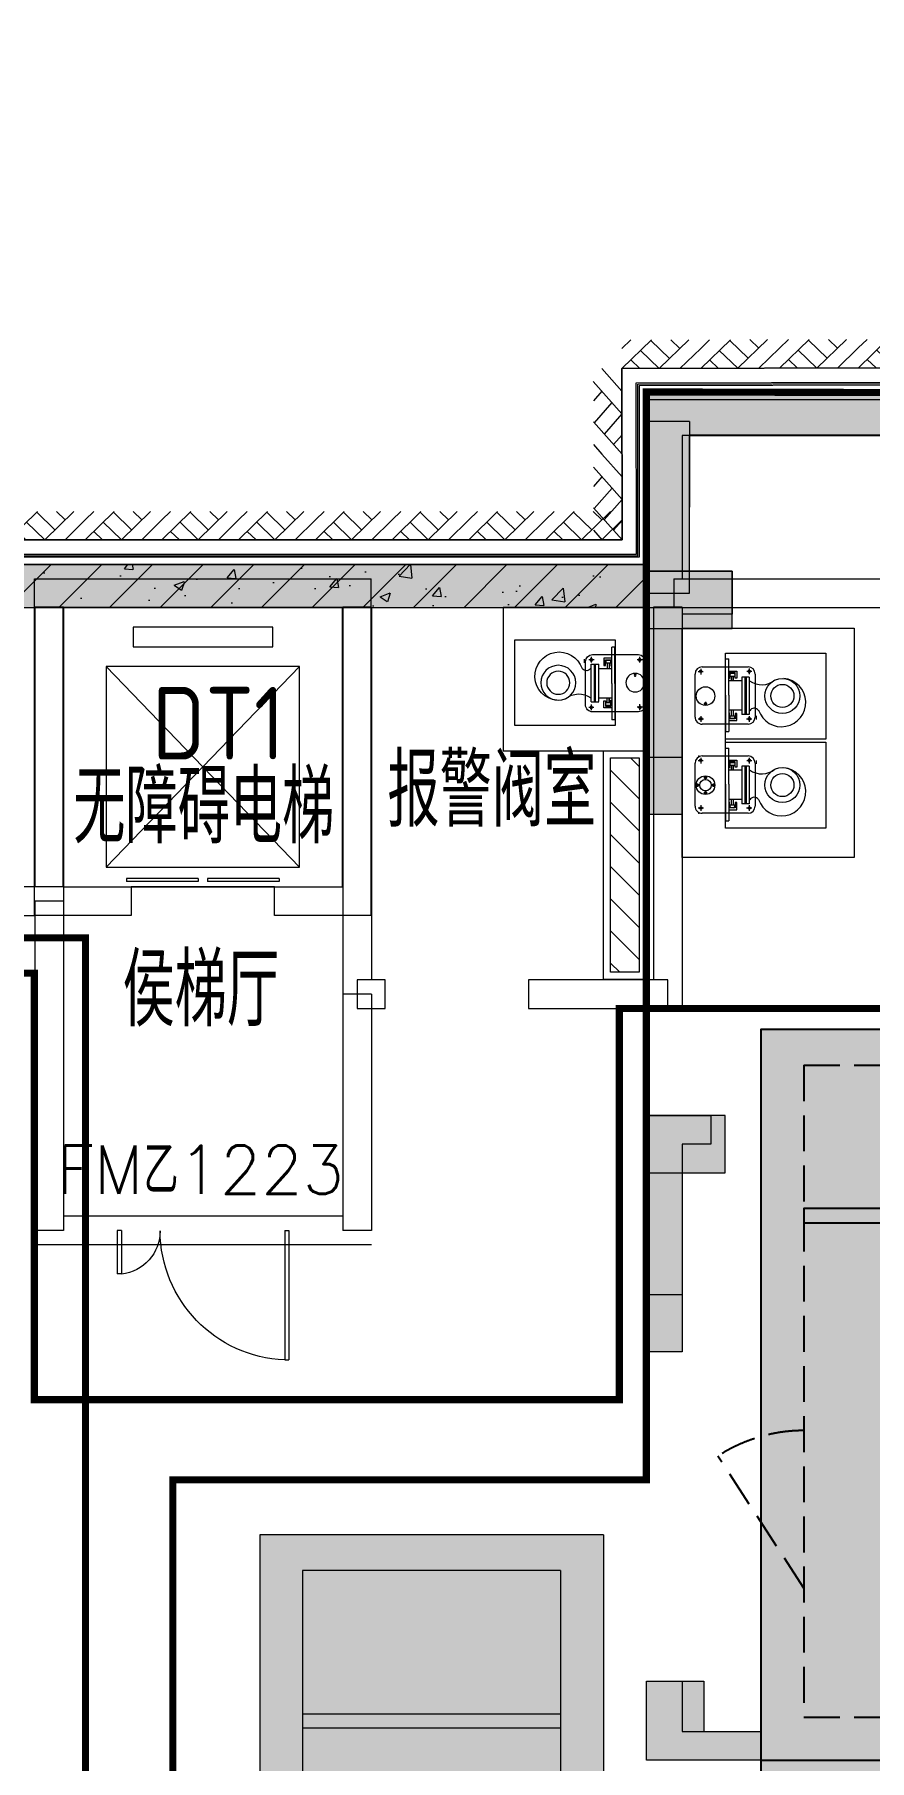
# Model space of a CAD drawing. Extents: x -264757 to 86229, y 4049843 to 4347093.
# Drawn here: x -52861 to -47031, y 4307310 to 4319358 of the extents above; entities that cross this region are included whole.
import ezdxf

# ---------------------------------------------------------------- set-up
doc = ezdxf.new("R2010")
doc.units = 0
doc.header["$LTSCALE"] = 1000
doc.header["$MEASUREMENT"] = 0
doc.linetypes.add('AX-01DK-PB01$1$A-001-车位参照B1$0$A-001-车位参照B1$0$A-001-车位参照B1$0$A-H4-001-基本图形$0$A-001-车位B1$0$DASH', pattern=[0.35, 0.25, -0.1])
doc.linetypes.add('DASH', pattern=[0.35, 0.25, -0.1])
doc.layers.add('子母车位', color=7, linetype='Continuous')
doc.layers.add('普通车位', color=7, linetype='Continuous')
doc.layers.add('无关图层', color=8, linetype='Continuous', lineweight=0)
doc.layers.add('车位归属楼栋范围线', color=7, linetype='Continuous', true_color=0x19e6c7)
doc.styles.add('AX-01DK-PB01$0$AX-001DK-01-PB01-02$0$_TCH_WINDOW', font='SIMPLEX', dxfattribs={"bigfont": 'GBCBIG'})
doc.styles.add('AX-01DK-PB01$1$AX-001DK-01-PB01-02$0$Standard', font='gbenor.shx', dxfattribs={"bigfont": 'gbcbig.shx'})

# ---------------------------------------------------------------- blocks, each defined once
blk = doc.blocks.new('A$C741380cb')
at = {"layer": '子母车位', "true_color": 0x0617f9}
h = blk.add_hatch(color=5, dxfattribs=at)
h.dxf.hatch_style = 1
h.paths.add_polyline_path([(2400, 0), (2400, -10400), (0, -10400), (0, 0)])
blk = doc.blocks.new('子母车位1')
at = {"layer": '子母车位', "color": 8, "linetype": 'AX-01DK-PB01$1$A-001-车位参照B1$0$A-001-车位参照B1$0$A-001-车位参照B1$0$A-H4-001-基本图形$0$A-001-车位B1$0$DASH'}
for p, q in [((330318, -478521), (332118, -478521)), ((330318, -478521), (330318, -483071, 0)), ((332118, -478521), (332118, -483071, 0)), ((330318, -483071, 0), (332118, -483071, 0)), ((330318, -483621, 0), (332118, -483621, 0)), ((330318, -483621, 0), (330318, -488371)), ((332118, -483621, 0), (332118, -488371)), ((330318, -488371), (332118, -488371))]:
    blk.add_line(p, q, dxfattribs=at)
at = {"layer": '子母车位', "color": 83}
for p, q in [((330018, -483371, 0), (330018, -488671)), ((330018, -483371, 0), (332418, -483371, 0)), ((332418, -483371, 0), (332418, -488671)), ((330018, -488671), (332418, -488671))]:
    blk.add_line(p, q, dxfattribs=at)
blk.add_lwpolyline([(332418, -478271), (330018, -478271), (330018, -483371), (332418, -483371)], close=True, dxfattribs=at)
at = {"layer": '子母车位'}
blk.add_lwpolyline([(332118, -479521), (330318, -479521), (330318, -479621), (332118, -479621)], close=True, dxfattribs=at)
at = {"layer": '子母车位', "linetype": 'AX-01DK-PB01$1$A-001-车位参照B1$0$A-001-车位参照B1$0$A-001-车位参照B1$0$A-H4-001-基本图形$0$A-001-车位B1$0$DASH'}
for points in [[(330318, -482171), (329718, -481249)], [(332118, -482171), (332718, -481249)]]:
    blk.add_lwpolyline(points, dxfattribs=at)
at = {"layer": '子母车位', "elevation": 0}
blk.add_lwpolyline([(332118, -484621), (330318, -484621), (330318, -484721), (332118, -484721)], close=True, dxfattribs=at)
at = {"layer": '子母车位', "linetype": 'AX-01DK-PB01$1$A-001-车位参照B1$0$A-001-车位参照B1$0$A-001-车位参照B1$0$A-H4-001-基本图形$0$A-001-车位B1$0$DASH', "elevation": 0}
for points in [[(330318, -487471), (329718, -486549)], [(332118, -487471), (332718, -486549)]]:
    blk.add_lwpolyline(points, dxfattribs=at)
at = {"layer": '子母车位', "linetype": 'AX-01DK-PB01$1$A-001-车位参照B1$0$A-001-车位参照B1$0$A-001-车位参照B1$0$A-H4-001-基本图形$0$A-001-车位B1$0$DASH'}
for centre, start, end in [((330318, -482171, 0), 89.9997, 123.0554), ((332118, -482171, 0), 56.9439, 89.9997), ((330318, -487471), 89.9997, 123.0554), ((332118, -487471), 56.9439, 89.9997)]:
    blk.add_arc(centre, 1100, start, end, dxfattribs=at)
at = {"layer": '子母车位', "rotation": 179.9996583709065}
blk.add_blockref('A$C741380cb', (332418, -488671), dxfattribs=at)
blk = doc.blocks.new('A$C7e5eb487')
at = {"layer": '普通车位', "true_color": 0xf18f8e}
h = blk.add_hatch(color=11, dxfattribs=at)
h.dxf.hatch_style = 1
h.paths.add_polyline_path([(2400, 0), (2400, -5300), (0, -5300), (0, 0)])
blk = doc.blocks.new('普通车位')
at = {"layer": '无关图层'}
for p, q in [((-2.253, 3.186), (0.077, 3.764)), ((1.352, -1.38), (0.077, 3.764)), ((-1.889, 2.967), (-0.142, 3.4)), ((1.001, -1.21), (-0.142, 3.4)), ((-0.977, -1.958), (-2.253, 3.186)), ((-0.746, -1.643), (-1.889, 2.967)), ((-0.746, -1.643), (1.001, -1.21)), ((-0.977, -1.958), (1.352, -1.38))]:
    blk.add_line(p, q, dxfattribs=at)
for points in [[(0.074, 2.527), (0.879, 1.777)], [(-1.673, 2.094), (-2.033, 1.054)]]:
    blk.add_lwpolyline(points, dxfattribs=at)
blk.add_lwpolyline([(0.76, -0.239), (-0.987, -0.673), (-1.011, -0.575), (0.736, -0.142)], close=True, dxfattribs=at)
for centre, start, end in [((0.074, 2.527), 283.9287, 316.9845), ((-1.673, 2.094), 250.873, 283.9287)]:
    blk.add_arc(centre, 1.1, start, end, dxfattribs=at)
at = {"layer": '普通车位', "xscale": -0.0009999999999999812, "yscale": 0.0009999999999999812, "zscale": 0.0009999999999999812, "rotation": 13.92873520577783}
blk.add_blockref('A$C7e5eb487', (0.077, 3.764), dxfattribs=at)
blk = doc.blocks.new('AX-01DK-PB01$0$$DorLib2D$00000225')
at = {"layer": '无关图层'}
for p, q in [((0.475, -0.001), (0.475, 0.752)), ((0.475, 0.752), (0.5, 0.752)), ((0.5, -0.001), (0.5, 0.752)), ((-0.5, 0), (-0.5, 0.252)), ((-0.475, 0.252), (-0.5, 0.252)), ((-0.475, 0), (-0.475, 0.252)), ((-0.475, 0), (-0.5, 0)), ((0.475, -0.001), (0.5, -0.001))]:
    blk.add_line(p, q, dxfattribs=at)
for centre, radius, start, end in [((0.505, -0.002), 0.755, 92.2493, 179.7238), ((-0.501, 0.003), 0.251, 359.7899, 84.0974)]:
    blk.add_arc(centre, radius, start, end, dxfattribs=at)
blk = doc.blocks.new('AX-01DK-PB01-DT$0$$DORLIB2D$00000127')
at = {"layer": '无关图层'}
for points in [[(-0.533, 0.795), (-0.533, 0.69)], [(-0.033, 0.795), (-0.533, 0.795)], [(-0.033, 0.795), (-0.033, 0.69)], [(0.533, 0.795), (0.033, 0.795)], [(0.033, 0.795), (0.033, 0.69)], [(0.533, 0.795), (0.533, 0.69)], [(-0.033, 0.69), (-0.533, 0.69)], [(0.533, 0.69), (0.033, 0.69)], [(0.5, 0.5), (-0.5, 0.5)]]:
    blk.add_lwpolyline(points, dxfattribs=at)
blk = doc.blocks.new('AX-01DK-PB01-DT$0$sdfsdfgdgdgh')
at = {"layer": '无关图层'}
for p, q in [((413949, 4407651), (413274, 4407651)), ((413274, 4407651), (413274, 4405301)), ((413949, 4407451), (413949, 4407651)), ((415624, 4407651), (414949, 4407651)), ((414949, 4407651), (414949, 4407451)), ((415624, 4407651), (415624, 4405301)), ((413474, 4407451), (413949, 4407451)), ((413474, 4407451), (413474, 4405501)), ((414949, 4407451), (415424, 4407451)), ((415424, 4407451), (415424, 4405501)), ((413774, 4405914), (413774, 4407314)), ((413774, 4407314), (415124, 4407314)), ((413774, 4405914), (415124, 4407314)), ((413774, 4407314), (415124, 4405914)), ((415124, 4407314), (415124, 4405914)), ((415124, 4405914), (413774, 4405914)), ((413962, 4405639), (413962, 4405776)), ((413962, 4405776), (414937, 4405776)), ((414937, 4405776), (414937, 4405639)), ((414937, 4405639), (413962, 4405639)), ((413474, 4405501), (415424, 4405501)), ((413274, 4405301), (415624, 4405301))]:
    blk.add_line(p, q, dxfattribs=at)
blk.add_lwpolyline([(413474, 4405501), (413474, 4407451), (415424, 4407451), (415424, 4405501)], close=True, dxfattribs=at)
at = {"layer": '无关图层', "xscale": 1000, "yscale": -200, "zscale": 200}
blk.add_blockref('AX-01DK-PB01-DT$0$$DORLIB2D$00000127', (414449, 4407551), dxfattribs=at)
blk = doc.blocks.new('AX-01DK-PB01$1$$LinePat$素土夯实')
at = {"layer": '无关图层'}
for p, q in [((0, -210), (210, 0)), ((120, -300), (420, 0)), ((420, 0), (608, -188)), ((495, -300), (795, 0)), ((615, 0), (705, -90)), ((315, -105), (502, -293)), ((210, -210), (300, -300)), ((705, -300), (795, -210))]:
    blk.add_line(p, q, dxfattribs=at)
blk = doc.blocks.new('PX-03CK-JSK$0$PX-B1-PB02-JSK$0$PX-CK-JSK$0$hjgh')
at = {"layer": '无关图层'}
for p, q in [((96327655, 40159170), (96327655, 40160392)), ((96327655, 40160392), (96328355, 40160392)), ((96328355, 40160392), (96328355, 40159792)), ((96327464, 40160264), (96327496, 40160264)), ((96327482, 40160283), (96327482, 40160243)), ((96327492, 40160296), (96327812, 40160296)), ((96327496, 40160264), (96327500, 40160264)), ((96327656, 40160098), (96327656, 40160352)), ((96327656, 40160352), (96327677, 40160352)), ((96327677, 40160098), (96327677, 40160352)), ((96327677, 40160267), (96327734, 40160267)), ((96327683, 40160256), (96327683, 40160214)), ((96327723, 40160256), (96327683, 40160256)), ((96327692, 40160251), (96327714, 40160251)), ((96327723, 40160217), (96327723, 40160256)), ((96327734, 40160267), (96327734, 40160217)), ((96327803, 40160265), (96327835, 40160265)), ((96327821, 40160284), (96327821, 40160244)), ((96327821, 40160253), (96327821, 40160277)), ((96327835, 40160265), (96327839, 40160265)), ((96327442, 40159946), (96327442, 40160246)), ((96327683, 40160214), (96327677, 40160214)), ((96327679, 40160200), (96327768, 40160200)), ((96327683, 40160232), (96327723, 40160232)), ((96327687, 40160232), (96327687, 40160246)), ((96327697, 40160232), (96327697, 40160200)), ((96327697, 40160203), (96327697, 40160231)), ((96327709, 40160232), (96327709, 40160200)), ((96327719, 40160246), (96327719, 40160232)), ((96327734, 40160217), (96327723, 40160217)), ((96327821, 40160225), (96327769, 40160225)), ((96327769, 40160224), (96327769, 40159963)), ((96327791, 40160225), (96327791, 40159963)), ((96327799, 40160225), (96327799, 40159963)), ((96327821, 40160225), (96327821, 40159963)), ((96327862, 40160246), (96327862, 40159946)), ((96327515, 40160051), (96327515, 40160027)), ((96327656, 40160098), (96327656, 40159844)), ((96327677, 40160098), (96327677, 40159844)), ((96327465, 40159933), (96327497, 40159933)), ((96327483, 40159952), (96327483, 40159912)), ((96327812, 40159896), (96327492, 40159896)), ((96327497, 40159933), (96327501, 40159933)), ((96327682, 40159921), (96327675, 40159921)), ((96327683, 40159974), (96327677, 40159974)), ((96327677, 40159921), (96327734, 40159921)), ((96327768, 40159994), (96327679, 40159994)), ((96327683, 40159933), (96327683, 40159974)), ((96327723, 40159933), (96327683, 40159933)), ((96327685, 40159954), (96327723, 40159954)), ((96327688, 40159941), (96327688, 40159954)), ((96327713, 40159936), (96327693, 40159936)), ((96327695, 40159993), (96327695, 40159955)), ((96327708, 40159992), (96327708, 40159954)), ((96327718, 40159954), (96327718, 40159941)), ((96327723, 40159971), (96327723, 40159933)), ((96327734, 40159971), (96327723, 40159971)), ((96327734, 40159921), (96327734, 40159971)), ((96327821, 40159963), (96327769, 40159963)), ((96327802, 40159933), (96327834, 40159933)), ((96327821, 40159952), (96327821, 40159912)), ((96327834, 40159933), (96327838, 40159933)), ((96327871, 40159929), (96327871, 40159953)), ((96328355, 40159792), (96327655, 40159792)), ((96327655, 40159770), (96328355, 40159770)), ((96327656, 40159844), (96327677, 40159844)), ((96328355, 40159770), (96328355, 40159170)), ((96327482, 40159661), (96327482, 40159621)), ((96327492, 40159674), (96327812, 40159674)), ((96327656, 40159476), (96327656, 40159729)), ((96327656, 40159729), (96327677, 40159729)), ((96327677, 40159476), (96327677, 40159729)), ((96327821, 40159662), (96327821, 40159622)), ((96327821, 40159631), (96327821, 40159654)), ((96327442, 40159324), (96327442, 40159624)), ((96327464, 40159642), (96327496, 40159642)), ((96327496, 40159642), (96327500, 40159642)), ((96327515, 40159511), (96327515, 40159534)), ((96327677, 40159645), (96327734, 40159645)), ((96327683, 40159592), (96327677, 40159592)), ((96327679, 40159577), (96327768, 40159577)), ((96327683, 40159633), (96327683, 40159592)), ((96327723, 40159633), (96327683, 40159633)), ((96327683, 40159610), (96327723, 40159610)), ((96327687, 40159610), (96327687, 40159624)), ((96327692, 40159629), (96327714, 40159629)), ((96327697, 40159610), (96327697, 40159577)), ((96327697, 40159580), (96327697, 40159608)), ((96327709, 40159610), (96327709, 40159577)), ((96327719, 40159624), (96327719, 40159610)), ((96327723, 40159595), (96327723, 40159633)), ((96327734, 40159595), (96327723, 40159595)), ((96327734, 40159645), (96327734, 40159595)), ((96327769, 40159602), (96327769, 40159341)), ((96327821, 40159602), (96327769, 40159602)), ((96327791, 40159602), (96327791, 40159341)), ((96327799, 40159602), (96327799, 40159341)), ((96327803, 40159643), (96327835, 40159643)), ((96327821, 40159602), (96327821, 40159341)), ((96327835, 40159643), (96327839, 40159643)), ((96327862, 40159624), (96327862, 40159324)), ((96327870, 40159643), (96327870, 40159619)), ((96327474, 40159470), (96327450, 40159470)), ((96327462, 40159458), (96327462, 40159481)), ((96327503, 40159523), (96327527, 40159523)), ((96327527, 40159417), (96327503, 40159417)), ((96327515, 40159428), (96327515, 40159405)), ((96327556, 40159470), (96327580, 40159470)), ((96327568, 40159481), (96327568, 40159458)), ((96327656, 40159476), (96327656, 40159222)), ((96327677, 40159476), (96327677, 40159222)), ((96327465, 40159311), (96327497, 40159311)), ((96327483, 40159330), (96327483, 40159290)), ((96327497, 40159311), (96327501, 40159311)), ((96327682, 40159299), (96327675, 40159299)), ((96327683, 40159352), (96327677, 40159352)), ((96327677, 40159299), (96327734, 40159299)), ((96327768, 40159371), (96327679, 40159371)), ((96327683, 40159311), (96327683, 40159352)), ((96327723, 40159311), (96327683, 40159311)), ((96327685, 40159332), (96327723, 40159332)), ((96327688, 40159318), (96327688, 40159332)), ((96327713, 40159313), (96327693, 40159313)), ((96327695, 40159371), (96327695, 40159333)), ((96327708, 40159370), (96327708, 40159332)), ((96327718, 40159332), (96327718, 40159318)), ((96327723, 40159349), (96327723, 40159311)), ((96327734, 40159349), (96327723, 40159349)), ((96327734, 40159299), (96327734, 40159349)), ((96327821, 40159341), (96327769, 40159341)), ((96327802, 40159311), (96327834, 40159311)), ((96327821, 40159330), (96327821, 40159290)), ((96327834, 40159311), (96327838, 40159311)), ((96327812, 40159274), (96327492, 40159274)), ((96328355, 40159170), (96327655, 40159170)), ((96327656, 40159222), (96327677, 40159222))]:
    blk.add_line(p, q, dxfattribs=at)
for centre, radius in [((96327482, 40160265), 8.75), ((96327821, 40160265), 8.75), ((96327515, 40160092), 65), ((96328052, 40160093), 122), ((96328052, 40160093), 80.5), ((96327515, 40160039), 7.88), ((96327483, 40159933), 8.75), ((96327821, 40159933), 8.75), ((96327482, 40159643), 8.75), ((96327821, 40159643), 8.75), ((96327515, 40159470), 65), ((96327515, 40159523), 7.88), ((96328052, 40159471), 122), ((96328052, 40159471), 80.5), ((96327462, 40159470), 7.88), ((96327515, 40159470), 40), ((96327515, 40159417), 7.88), ((96327568, 40159470), 7.88), ((96327483, 40159311), 8.75), ((96327821, 40159311), 8.75)]:
    blk.add_circle(centre, radius, dxfattribs=at)
for centre, radius, start, end in [((96327492, 40160246), 50, 89.9998, 179.9998), ((96327692, 40160246), 5.18, 89.9998, 179.9998), ((96327714, 40160246), 5.18, 359.9998, 89.9998), ((96327812, 40160246), 50, 359.9998, 89.9998), ((96327908, 40160313), 142, 233.3732, 310.3456), ((96328046, 40160047), 169, 198.4725, 84.7162), ((96327492, 40159946), 50, 179.9998, 269.9998), ((96327693, 40159941), 5.18, 179.9998, 269.9998), ((96327713, 40159941), 5.18, 269.9998, 359.9998), ((96327812, 40159946), 50, 269.9998, 359.9998), ((96327855, 40159973), 34.6, 32.3813, 152.0235), ((96327492, 40159624), 50, 89.9998, 179.9998), ((96327812, 40159624), 50, 359.9998, 89.9998), ((96327692, 40159624), 5.18, 89.9998, 179.9998), ((96327714, 40159624), 5.18, 359.9998, 89.9998), ((96327908, 40159691), 142, 233.3732, 310.3456), ((96328046, 40159424), 169, 198.4725, 84.7162), ((96327492, 40159324), 50, 179.9998, 269.9998), ((96327693, 40159318), 5.18, 179.9998, 269.9998), ((96327713, 40159318), 5.18, 269.9998, 359.9998), ((96327812, 40159324), 50, 269.9998, 359.9998), ((96327855, 40159351), 34.6, 32.3813, 152.0235)]:
    blk.add_arc(centre, radius, start, end, dxfattribs=at)
for p in [(96327469, 40159673), (96327469, 40159275)]:
    blk.add_point(p, dxfattribs=at)
blk = doc.blocks.new('PX-03CK-JSK$0$PX-CKB-P01-JSK$0$$0$水泵')
at = {"layer": '无关图层'}
for p, q in [((-25148, 231515, 0), (-25148, 231195, 0)), ((-25135, 231525, 0), (-25095, 231525, 0)), ((-25116, 231543, 0), (-25116, 231511, 0)), ((-25116, 231511, 0), (-25116, 231507, 0)), ((-24798, 231565, 0), (-25098, 231565, 0)), ((-24903, 231492, 0), (-24880, 231492, 0)), ((-24804, 231524, 0), (-24764, 231524, 0)), ((-24785, 231542, 0), (-24785, 231510, 0)), ((-24785, 231510, 0), (-24785, 231506, 0)), ((-24748, 231195, 0), (-24748, 231515, 0)), ((-24644, 231352, 0), (-25244, 231352, 0)), ((-25244, 231352, 0), (-25244, 230652, 0)), ((-24950, 231351, 0), (-25204, 231351, 0)), ((-25204, 231351, 0), (-25204, 231330, 0)), ((-24950, 231351, 0), (-24696, 231351, 0)), ((-24773, 231324, 0), (-24773, 231332, 0)), ((-24696, 231351, 0), (-24696, 231330, 0)), ((-24644, 230652, 0), (-24644, 231352, 0)), ((-24950, 231330, 0), (-25204, 231330, 0)), ((-25120, 231330, 0), (-25120, 231273, 0)), ((-25120, 231273, 0), (-25070, 231273, 0)), ((-25108, 231323, 0), (-25067, 231323, 0)), ((-25108, 231284, 0), (-25108, 231323, 0)), ((-25070, 231284, 0), (-25108, 231284, 0)), ((-25103, 231315, 0), (-25103, 231292, 0)), ((-25085, 231320, 0), (-25098, 231320, 0)), ((-25098, 231287, 0), (-25084, 231287, 0)), ((-25084, 231323, 0), (-25084, 231284, 0)), ((-25084, 231310, 0), (-25052, 231310, 0)), ((-25084, 231297, 0), (-25052, 231297, 0)), ((-25055, 231310, 0), (-25083, 231310, 0)), ((-25077, 231185, 0), (-25077, 231238, 0)), ((-25077, 231215, 0), (-24815, 231215, 0)), ((-25076, 231238, 0), (-24815, 231238, 0)), ((-25070, 231273, 0), (-25070, 231284, 0)), ((-25067, 231323, 0), (-25067, 231330, 0)), ((-25052, 231328, 0), (-25052, 231239, 0)), ((-24950, 231330, 0), (-24696, 231330, 0)), ((-24846, 231239, 0), (-24846, 231328, 0)), ((-24846, 231312, 0), (-24807, 231312, 0)), ((-24844, 231299, 0), (-24806, 231299, 0)), ((-24827, 231323, 0), (-24827, 231330, 0)), ((-24785, 231323, 0), (-24827, 231323, 0)), ((-24824, 231284, 0), (-24785, 231284, 0)), ((-24824, 231273, 0), (-24824, 231284, 0)), ((-24773, 231273, 0), (-24824, 231273, 0)), ((-24815, 231185, 0), (-24815, 231238, 0)), ((-24807, 231322, 0), (-24807, 231284, 0)), ((-24793, 231319, 0), (-24807, 231319, 0)), ((-24807, 231289, 0), (-24793, 231289, 0)), ((-24788, 231294, 0), (-24788, 231314, 0)), ((-24785, 231284, 0), (-24785, 231323, 0)), ((-24773, 231330, 0), (-24773, 231273, 0)), ((-25136, 231186, 0), (-25096, 231186, 0)), ((-25106, 231185, 0), (-25129, 231185, 0)), ((-25117, 231204, 0), (-25117, 231172, 0)), ((-25117, 231172, 0), (-25117, 231168, 0)), ((-25098, 231145, 0), (-24798, 231145, 0)), ((-25077, 231208, 0), (-24815, 231208, 0)), ((-25077, 231185, 0), (-24815, 231185, 0)), ((-24781, 231136, 0), (-24805, 231136, 0)), ((-24804, 231186, 0), (-24764, 231186, 0)), ((-24785, 231205, 0), (-24785, 231173, 0)), ((-24785, 231173, 0), (-24785, 231169, 0)), ((-25244, 230652, 0), (-24644, 230652, 0))]:
    blk.add_line(p, q, dxfattribs=at)
for centre, radius in [((-25117, 231525, 0), 8.75), ((-24944, 231492, 0), 65), ((-24891, 231492, 0), 7.88), ((-24785, 231524, 0), 8.75), ((-25117, 231186, 0), 8.75), ((-24785, 231186, 0), 8.75), ((-24945, 230955, 0), 122), ((-24945, 230955, 0), 80.5)]:
    blk.add_circle(centre, radius, dxfattribs=at)
for centre, radius, start, end in [((-25098, 231515, 0), 50, 90.0002, 180.0002), ((-24798, 231515, 0), 50, 0.0002, 90.0002), ((-25098, 231315, 0), 5.18, 90.0002, 180.0002), ((-25098, 231292, 0), 5.18, 180.0002, 270.0002), ((-24793, 231314, 0), 5.18, 0.0002, 90.0002), ((-24793, 231294, 0), 5.18, 270.0002, 0.0002), ((-25098, 231195, 0), 50, 180.0002, 270.0002), ((-24899, 230961, 0), 169, 185.2838, 71.5275), ((-25165, 231098, 0), 142, 319.6544, 36.6268), ((-24826, 231152, 0), 34.6, 117.9765, 237.6187), ((-24798, 231195, 0), 50, 270.0002, 0.0002)]:
    blk.add_arc(centre, radius, start, end, dxfattribs=at)

msp = doc.modelspace()

# ---------------------------------------------------------------- hatches: boundary and pattern name
at = {"layer": '无关图层'}
h = msp.add_hatch(dxfattribs=at)
h.set_pattern_fill('钢筋混凝土', color=256, scale=100)
h.set_pattern_definition([(45, (462911.33, 3918381.05), (-176.7767, 176.7767), []), (50, (462911.33, 3918381.05), (717.2602, -62.75213), [75, -825]), (355, (462911.3, 3918381.05), (-138.7513, 752.1921), [60, -660]), (100.4514, (462971.1, 3918375.8), (578.5094, 689.43954), [63.7402, -701.1421]), (46.1842, (462911.3, 3918581.05), (1067.241, -165.519), [112.5, -1237.5]), (96.6356, (463000.3, 3918567.3), (934.6627, 974.1179), [95.6103, -1051.713]), (351.1842, (462911.3, 3918581), (934.662, 974.1186), [90, -990]), (21, (463011.33, 3918531.05), (596.90705, -402.6189), [75, -825]), (326, (463011.3, 3918531.05), (243.3153, 725.15005), [60, -660]), (71.4514, (463061.1, 3918497.5), (840.2226, 322.5305), [63.7402, -701.1421]), (37.5, (462911.33, 3918381.05), (12.15986, 332.89385), [0, -652, 0, -670, 0, -662.5]), (7.5, (462911.33, 3918381.05), (263.06954, 394.41171), [0, -382, 0, -637, 0, -252.5]), (327.5, (462688.33, 3918381.05), (533.82244, -22.55487), [0, -250, 0, -780, 0, -1035]), (317.5, (462588.33, 3918381.05), (583.18617, 100.10498), [0, -325, 0, -518, 0, -735])])
h.paths.add_polyline_path([(26911, 4316863), (24162.1, 4316863), (24162.1, 4319332.6), (14461, 4319332.6), (14461, 4316863), (9161.7, 4316863), (9161.7, 4319332.6), (-539.4, 4319332.6), (-539.4, 4316863), (-6137.2, 4316863), (-6137.2, 4319332.6), (-15838.3, 4319332.6), (-15838.3, 4316863), (-21139, 4316863), (-21139, 4319332.6), (-30840.1, 4319332.6), (-30840.1, 4316863), (-36137.9, 4316863), (-36137.9, 4319332.6), (-45839, 4319332.6), (-45839, 4316863), (-48589, 4316863), (-48589, 4315612.6), (-48288.5, 4315612.6), (-48288.5, 4316563), (-45539, 4316563), (-45539, 4319032.6), (-36437.9, 4319032.6), (-36437.9, 4316563), (-33589, 4316563), (-33589, 4315612.8), (-33388.3, 4315612.8), (-33388.3, 4316563), (-30540.1, 4316563), (-30540.1, 4319032.6), (-21439, 4319032.6), (-21439, 4316563), (-18588.7, 4316563), (-18588.7, 4315612.6), (-18388.8, 4315612.6), (-18388.8, 4316563), (-15538.3, 4316563), (-15538.3, 4319032.6), (-6437.2, 4319032.6), (-6437.2, 4316563), (-3289.4, 4316563.2), (-3289.4, 4315613), (-3089.6, 4315613), (-3089.6, 4316563.2), (-239.4, 4316563), (-239.4, 4319032.6), (8861.7, 4319032.6), (8861.9, 4316563), (11710.1, 4316562.8), (11710.1, 4315612.8), (11909.9, 4315612.6), (11909.9, 4316562.8), (14761.2, 4316563), (14761, 4319032.6), (23862.1, 4319032.6), (23862.1, 4316563), (26611.1, 4316563), (26611.1, 4315617.7), (26911.1, 4315617.7)])
for points in [[(-45538.8, 4316856.5), (-48588.9, 4316856.5), (-48288.9, 4316556.5), (-45538.8, 4316556.5)], [(-48588.9, 4316656.5), (-48589, 4315457.1), (-48289, 4315457.1), (-48288.9, 4316656.5)], [(-56039.7, 4315658.4), (-56039.7, 4315358.4), (-48289.1, 4315359.3), (-48589, 4315659.2)], [(-47988.8, 4315612.6), (-48589, 4315612.6), (-48589, 4315212.6), (-47988.8, 4315212.6)], [(-48338.7, 4314312.6), (-48339, 4313912.6), (-48588.9, 4313912.6), (-48588.5, 4314312.6)], [(-48038.8, 4311812.6), (-48589, 4311812.6), (-48589, 4311412.6), (-48038.8, 4311412.6)], [(-48338.5, 4310562.6), (-48338.8, 4310162.6), (-48588.7, 4310162.6), (-48588.3, 4310562.6)], [(-48589, 4307862.6), (-48188.8, 4307862.6), (-48188.8, 4307512.6), (-47789.2, 4307512.6), (-47789.2, 4307312.6), (-48589, 4307312.6)]]:
    msp.add_hatch(color=256, dxfattribs=at).paths.add_polyline_path(points)
h = msp.add_hatch(dxfattribs=at)
h.set_pattern_fill('钢筋混凝土', color=256, scale=100)
h.set_pattern_definition([(45, (3e-05, 250), (-176.776695, 176.776695), []), (50, (3e-05, 250), (717.26018, -62.752135), [75, -825]), (355, (3e-05, 250), (-138.75133, 752.19213), [60, -660]), (100.4514, (59.8, 244.8), (578.50938, 689.43954), [63.74019, -701.14211]), (46.1842, (3e-05, 450), (1067.24105, -165.51901), [112.5, -1237.5]), (96.6356, (88.9, 436.2), (934.6627, 974.11787), [95.6103, -1051.713]), (351.1842, (3e-05, 450), (934.66195, 974.1186), [90, -990]), (21, (100, 400), (596.90705, -402.61889), [75, -825]), (326, (100, 400), (243.31533, 725.15005), [60, -660]), (71.4514, (149.74, 366.45), (840.22263, 322.5305), [63.74019, -701.14211]), (37.5, (3e-05, 250), (12.159855, 332.893854), [0, -652, 0, -670, 0, -662.5]), (7.5, (3e-05, 250), (263.069537, 394.411712), [0, -382, 0, -637, 0, -252.5]), (327.5, (-223, 250), (533.822436, -22.554872), [0, -250, 0, -780, 0, -1035]), (317.5, (-323, 250), (583.18617, 100.10498), [0, -325, 0, -518, 0, -735])])
h.paths.add_polyline_path([(-55889, 4315658), (-55889, 4315358), (-48588.1, 4315358), (-48588.1, 4315658)])
h = msp.add_hatch(color=256, dxfattribs=at)
h.dxf.hatch_style = 1
h.paths.add_polyline_path([(-47989, 4315612.6), (-47989, 4315312.6), (-48339, 4315312.6), (-48339, 4313912.6), (-48589, 4313912.6), (-48589, 4315612.6)])
h = msp.add_hatch(dxfattribs=at)
h.set_pattern_fill('ANSI31', color=256, scale=100, angle=270)
h.set_pattern_definition([(315, (-4120596.92, 4265839.51), (112.2532015, 112.2532015), [])])
h.paths.add_polyline_path([(-48639, 4314308), (-48639, 4312812.6), (-48838.9, 4312812.6), (-48838.9, 4314308)])
h = msp.add_hatch(color=256, dxfattribs=at)
h.dxf.hatch_style = 1
h.paths.add_polyline_path([(-48139, 4311812.6), (-48139, 4311612.6), (-48338.8, 4311612.6), (-48338.8, 4310162.6), (-48589, 4310162.6), (-48589, 4311812.6)])
h = msp.add_hatch(color=256, dxfattribs=at)
h.dxf.hatch_style = 1
h.paths.add_polyline_path([(-48588.8, 4307862.6), (-48338.8, 4307862.6), (-48338.8, 4307512.6), (-47788.8, 4307512.6), (-47788.8, 4307312.6), (-48588.8, 4307312.6)])

# ---------------------------------------------------------------- linework, layer by layer
for p, q in [((-46008.8, 4317032.6), (-48759.4, 4317026.1)), ((-48759.4, 4317026.1), (-46008.8, 4317032.6)), ((-48759.4, 4317026.1), (-48758.6, 4315829.6)), ((-48758.6, 4315829.6), (-48759.4, 4317026.1)), ((-48659.3, 4316926.3), (-45908.8, 4316932.9)), ((-48658.5, 4315729.6), (-48659.3, 4316926.3)), ((-48649.3, 4316916.4), (-45898.8, 4316922.9)), ((-48648.5, 4315719.6), (-48649.3, 4316916.4)), ((-45888.8, 4316912.9), (-48639.3, 4316906.4)), ((-48639.3, 4316906.4), (-48638.5, 4315709.6)), ((-45538.8, 4316856.5), (-48588.9, 4316856.5)), ((-48588.9, 4316656.5), (-48589, 4315457.1)), ((-48288.9, 4316656.5), (-48588.9, 4316656.5)), ((-48288.9, 4316656.5), (-48289, 4315457.1)), ((-45538.8, 4316556.5), (-48288.9, 4316556.5)), ((-48758.6, 4315829.6), (-55719.4, 4315829.6)), ((-55719.4, 4315829.6), (-48758.6, 4315829.6)), ((-56039.7, 4315658.4), (-48589, 4315659.2)), ((-48638.5, 4315709.6), (-55839.4, 4315709.6)), ((-55829.4, 4315719.6), (-48648.5, 4315719.6)), ((-55819.4, 4315729.6), (-48658.5, 4315729.6)), ((-48397.9, 4315559.3), (-45738.9, 4315559.6)), ((-48397.9, 4315559.3), (-48397.8, 4315359.3)), ((-48289, 4315457.1), (-48589, 4315457.1)), ((-56039.7, 4315358.4), (-48289.1, 4315359.3)), ((-52859.3, 4315360.9), (-52859.3, 4313408.8)), ((-52659.3, 4315360.9), (-52859.3, 4315360.9)), ((-52659.3, 4315360.9), (-52659.3, 4313308.8)), ((-50709.3, 4315360.9), (-50709.3, 4312659.6)), ((-50509.3, 4315360.9), (-50709.3, 4315360.9)), ((-50509.3, 4315360.9), (-50509.3, 4312759.6)), ((-48538.8, 4315360.9), (-48538.8, 4312759.6)), ((-48338.8, 4315360.9), (-48538.8, 4315360.9)), ((-48397.8, 4315359.3), (-45738.8, 4315359.6)), ((-48338.8, 4315360.9), (-48338.8, 4312559.6)), ((-52659.3, 4313408.8), (-54840, 4313408.7)), ((-52859.3, 4313308.8), (-52859.3, 4311008.8)), ((-52659.3, 4313308.8), (-52859.3, 4313308.8)), ((-52659.3, 4313308.8), (-52659.3, 4311008.8)), ((-54840, 4313208.7), (-52859.3, 4313208.8)), ((-50412.3, 4312759.6), (-50609.3, 4312759.6)), ((-50609.3, 4312759.6), (-50609.3, 4312559.6)), ((-50412.3, 4312559.6), (-50412.3, 4312759.6)), ((-48438.8, 4312759.6), (-49412.3, 4312759.6)), ((-49412.3, 4312759.6), (-49412.3, 4312559.6)), ((-48438.8, 4312559.6), (-48438.8, 4312759.6)), ((-50709.3, 4312659.6), (-50709.3, 4311008.8)), ((-50509.3, 4312659.6), (-50709.3, 4312659.6)), ((-50509.3, 4312659.6), (-50509.3, 4311008.8)), ((-50609.3, 4312559.6), (-50412.3, 4312559.6)), ((-49412.3, 4312559.6), (-48438.8, 4312559.6)), ((-50709.3, 4311108.8), (-52659.3, 4311108.8)), ((-52659.3, 4311008.8), (-52859.3, 4311008.8)), ((-50509.3, 4311008.8), (-50709.3, 4311008.8)), ((-50509.3, 4310908.8), (-52859.3, 4310908.8))]:
    msp.add_line(p, q, dxfattribs=at)
for points in [[(-21139, 4319332.6), (-30840.1, 4319332.6), (-30840.1, 4316863), (-36137.9, 4316863), (-36137.9, 4319332.6), (-45839, 4319332.6), (-45839, 4316863), (-48589, 4316863), (-48589, 4315612.6), (-48288.5, 4315612.6), (-48288.5, 4316563), (-45539, 4316563), (-45539, 4319032.6), (-36437.9, 4319032.6), (-36437.9, 4316563), (-33589, 4316563), (-33589, 4315612.8), (-33388.3, 4315612.8), (-33388.3, 4316563), (-30540.1, 4316563), (-30540.1, 4319032.6), (-21439, 4319032.6)], [(-48588.4, 4315356.4), (-44538.8, 4315358), (-44538.8, 4316808), (-48588.5, 4316808), (-48588.4, 4315356.4)]]:
    msp.add_lwpolyline(points, dxfattribs=at)
for points in [[(-44738.8, 4315558), (-44738.8, 4316558), (-48338.5, 4316558), (-48338.5, 4315558)], [(-55889, 4315658), (-55889, 4315358), (-48588.1, 4315358), (-48588.1, 4315658)], [(-47989, 4315612.6), (-47989, 4315312.6), (-48339, 4315312.6), (-48339, 4313912.6), (-48589, 4313912.6), (-48589, 4315612.6)], [(-47988.8, 4315612.6), (-48589, 4315612.6), (-48589, 4315212.6), (-47988.8, 4315212.6)], [(-48589, 4314358), (-48589, 4315358), (-49589, 4315358), (-49589, 4314358)], [(-48339, 4313613), (-48339, 4315213), (-47139, 4315213), (-47139, 4313613)], [(-48589, 4314358), (-48589, 4312762.6), (-48888.9, 4312762.6), (-48888.9, 4314358)], [(-48338.7, 4314312.6), (-48339, 4313912.6), (-48588.9, 4313912.6), (-48588.5, 4314312.6)], [(-48639, 4314308), (-48639, 4312812.6), (-48838.9, 4312812.6), (-48838.9, 4314308)], [(-48038.8, 4311812.6), (-48589, 4311812.6), (-48589, 4311412.6), (-48038.8, 4311412.6)], [(-48338.5, 4310562.6), (-48338.8, 4310162.6), (-48588.7, 4310162.6), (-48588.3, 4310562.6)], [(-48589, 4307862.6), (-48188.8, 4307862.6), (-48188.8, 4307512.6), (-47789.2, 4307512.6), (-47789.2, 4307312.6), (-48589, 4307312.6)], [(-48588.8, 4307862.6), (-48338.8, 4307862.6), (-48338.8, 4307512.6), (-47788.8, 4307512.6), (-47788.8, 4307312.6), (-48588.8, 4307312.6)]]:
    msp.add_lwpolyline(points, close=True, dxfattribs=at)
at = {"layer": '无关图层', "ltscale": 0.5}
msp.add_lwpolyline([(-48139, 4311812.6), (-48139, 4311612.6), (-48338.8, 4311612.6), (-48338.8, 4310162.6), (-48589, 4310162.6), (-48589, 4311812.6)], close=True, dxfattribs=at)
at = {"layer": '车位归属楼栋范围线', "linetype": 'DASH', "ltscale": 5, "const_width": 50}
for points in [[(9161.7, 4319332.6), (-538.8, 4319333.1), (-539.4, 4316863), (-6138.7, 4316862.7), (-6138.7, 4319332.6), (-15838.3, 4319332.6), (-15839, 4316858), (-21139, 4316863), (-21138.9, 4319329.1), (-30840.1, 4319332.6), (-30840.1, 4316863), (-36138.7, 4316863.6), (-36137.9, 4319332.6), (-45838.8, 4319326.8), (-45838.8, 4316856.5), (-48589, 4316863), (-48589, 4309268.3), (-51895.1, 4309268.3), (-51895.1, 4301825.7), (-49289.6, 4301825.7), (-49289.6, 4290078)], [(-55889.3, 4313051.8), (-52505.7, 4313051.8), (-52505.7, 4302163), (-49993, 4302163), (-49993, 4285775.2)], [(-56090.2, 4296158), (-56090.2, 4312805.1), (-52862.3, 4312805.1), (-52862.3, 4309828.9), (-48777.9, 4309828.9), (-48777.9, 4312559.6), (-45038.8, 4312559.6), (-45038.8, 4307562.6), (-36938.4, 4307562.6), (-36938.4, 4312684.1), (-30040.1, 4312684.1), (-30040.1, 4307786), (-22180.7, 4307786), (-22180.7, 4312789.5), (-14943.1, 4312789.5), (-14943.1, 4307715.7), (-7136.3, 4307715.7), (-7136.3, 4312856.2), (390.6, 4312856.2), (390.6, 4307878.3), (8352.1, 4307878.3), (8352.1, 4312829.7), (15349.9, 4312829.7)]]:
    msp.add_lwpolyline(points, dxfattribs=at)

# ---------------------------------------------------------------- block references
at = {"layer": '子母车位', "rotation": 0.0003416290935707719}
msp.add_blockref('子母车位1', (-377809.8, 4790681.7), dxfattribs=at)
at = {"layer": '无关图层'}
for name, p, xscale, yscale, zscale, rotation in [('AX-01DK-PB01$1$$LinePat$素土夯实', (-48209.3, 4317027.4), 0.6919781949234772, 0.6666666666666666, 0.6666666666666666, 180.135954926215), ('AX-01DK-PB01$1$$LinePat$素土夯实', (-47659.1, 4317028.7), 0.6919781949234772, 0.6666666666666666, 0.6666666666666666, 180.135954926215), ('AX-01DK-PB01$1$$LinePat$素土夯实', (-47109, 4317030), 0.6919781949234772, 0.6666666666666666, 0.6666666666666666, 180.135954926215), ('AX-01DK-PB01$1$$LinePat$素土夯实', (-46558.9, 4317031.3), 0.6919781949234772, 0.6666666666666666, 0.6666666666666666, 180.135954926215), ('AX-01DK-PB01$1$$LinePat$素土夯实', (-48759.4, 4317026.1), 0.7525370553790203, 0.6666666666666666, 0.6666666666666666, 270.0389330884084), ('AX-01DK-PB01$1$$LinePat$素土夯实', (-48759, 4316427.8), 0.7525370553790203, 0.6666666666666666, 0.6666666666666666, 270.0389330884084), ('AX-01DK-PB01$1$$LinePat$素土夯实', (-52506.7, 4315829.6), 0.673523576095995, 0.6666666666666666, 0.6666666666666666, 180), ('AX-01DK-PB01$1$$LinePat$素土夯实', (-51971.3, 4315829.6), 0.673523576095995, 0.6666666666666666, 0.6666666666666666, 180), ('AX-01DK-PB01$1$$LinePat$素土夯实', (-51435.8, 4315829.6), 0.673523576095995, 0.6666666666666666, 0.6666666666666666, 180), ('AX-01DK-PB01$1$$LinePat$素土夯实', (-50900.4, 4315829.6), 0.673523576095995, 0.6666666666666666, 0.6666666666666666, 180), ('AX-01DK-PB01$1$$LinePat$素土夯实', (-50364.9, 4315829.6), 0.673523576095995, 0.6666666666666666, 0.6666666666666666, 180), ('AX-01DK-PB01$1$$LinePat$素土夯实', (-49829.5, 4315829.6), 0.673523576095995, 0.6666666666666666, 0.6666666666666666, 180), ('AX-01DK-PB01$1$$LinePat$素土夯实', (-49294, 4315829.6), 0.673523576095995, 0.6666666666666666, 0.6666666666666666, 180), ('AX-01DK-PB01$1$$LinePat$素土夯实', (-48758.6, 4315829.6), 0.673523576095995, 0.6666666666666666, 0.6666666666666666, 180), ('AX-01DK-PB01$0$$DorLib2D$00000225', (-51684.3, 4311008.8), -1200, 1200, -1200, 180)]:
    msp.add_blockref(name, p, dxfattribs=dict(at, xscale=xscale, yscale=yscale, zscale=zscale, rotation=rotation))
at = {"layer": '无关图层', "xscale": -1}
for name, p, rotation in [('AX-01DK-PB01-DT$0$sdfsdfgdgdgh', (-466139.7, 8720858.8), 180.0000664594826), ('PX-03CK-JSK$0$PX-CKB-P01-JSK$0$$0$水泵', (-280159.1, 4339777.7, 0), 270)]:
    msp.add_blockref(name, p, dxfattribs=dict(at, rotation=rotation))
at = {"layer": '无关图层', "extrusion": (0, 0, -1), "xscale": -1, "zscale": -1}
msp.add_blockref('PX-03CK-JSK$0$PX-B1-PB02-JSK$0$PX-CK-JSK$0$hjgh', (96375691.3, -35845352.1, 0), dxfattribs=at)
at = {"layer": '普通车位', "extrusion": (0, 0, -1), "xscale": -1000.000000000019, "yscale": 1000.00000000002, "zscale": -1000.000000000019, "rotation": 193.9287352057778}
msp.add_blockref('普通车位', (50308.6, 4307220.2), dxfattribs=at)

# ---------------------------------------------------------------- texts
at = {"layer": '无关图层'}
for s, height, style, p in [('DT1', 506.38, 'AX-01DK-PB01$1$AX-001DK-01-PB01-02$0$Standard', (-52040.2, 4314297.4)), ('报警阀室', 506.38, 'AX-01DK-PB01$1$AX-001DK-01-PB01-02$0$Standard', (-50397.1, 4313828)), ('无障碍电梯', 506.38, 'AX-01DK-PB01$1$AX-001DK-01-PB01-02$0$Standard', (-52590.7, 4313711.4)), ('侯梯厅', 506.38, 'AX-01DK-PB01$1$AX-001DK-01-PB01-02$0$Standard', (-52247.1, 4312434.1)), ('FM乙1223', 337.59, 'AX-01DK-PB01$0$AX-001DK-01-PB01-02$0$_TCH_WINDOW', (-52707.4, 4311264.5))]:
    msp.add_text(s, height=height, dxfattribs=dict(at, style=style)).set_placement(p)

doc.saveas('drawing.dxf')
